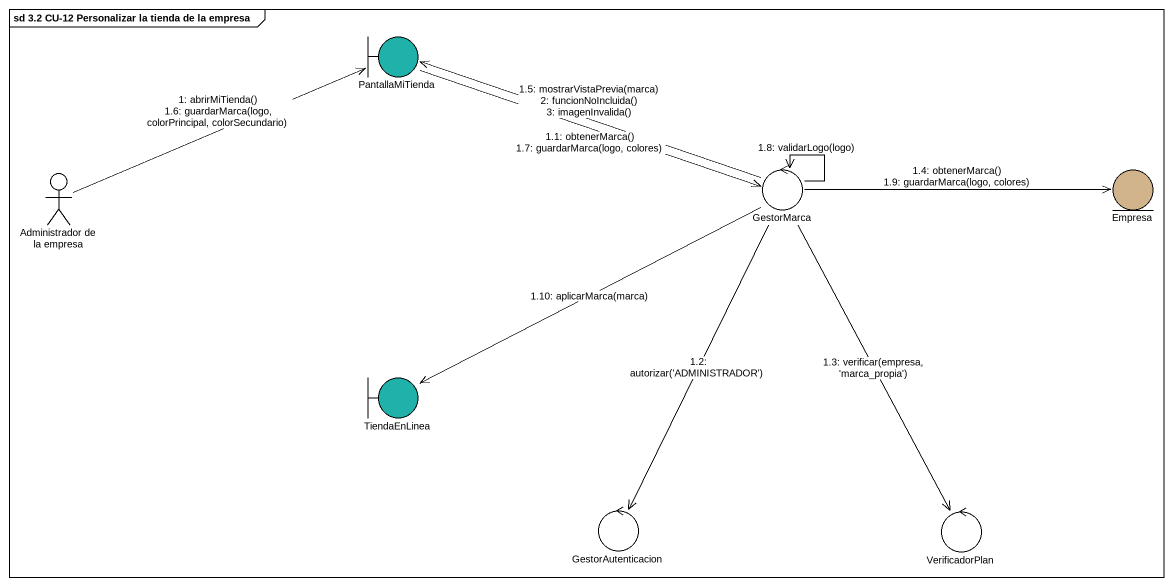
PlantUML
@startuml
mainframe sd 3.2 CU-12 Personalizar la tienda de la empresa
boundary PantallaMiTienda #20B2AA
actor "Administrador de la empresa" as Administrador_de_la_empresa
control GestorMarca
entity Empresa #D2B48C
boundary TiendaEnLinea #20B2AA
control GestorAutenticacion
control VerificadorPlan
Administrador_de_la_empresa -right-> PantallaMiTienda : 1: abrirMiTienda()\n1.6: guardarMarca(logo, colorPrincipal, colorSecundario)
PantallaMiTienda -right-> GestorMarca : 1.1: obtenerMarca()\n1.7: guardarMarca(logo, colores)
GestorMarca --> GestorAutenticacion : 1.2: autorizar('ADMINISTRADOR')
GestorMarca --> VerificadorPlan : 1.3: verificar(empresa, 'marca_propia')
GestorMarca -right-> Empresa : 1.4: obtenerMarca()\n1.9: guardarMarca(logo, colores)
GestorMarca -left-> PantallaMiTienda : 1.5: mostrarVistaPrevia(marca)\n2: funcionNoIncluida()\n3: imagenInvalida()
GestorMarca --> GestorMarca : 1.8: validarLogo(logo)
GestorMarca -left-> TiendaEnLinea : 1.10: aplicarMarca(marca)
@enduml
